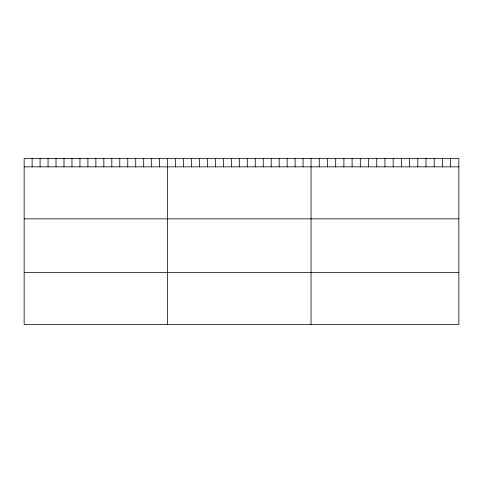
<?xml version="1.0" encoding="UTF-8"?>
<svg xmlns="http://www.w3.org/2000/svg" width="483" height="483" viewBox="0 0 483 483"><rect width="100%" height="100%" fill="white"/><g stroke="black" fill="none" stroke-linecap="round" stroke-linejoin="round"><path stroke-width="0.72" d="M458.85 166.852L458.85 324.461L24.15 324.461L24.15 158.539L458.85 158.539L458.85 166.852L24.15 166.852M24.15 218.859L458.85 218.859M24.15 272.448L458.85 272.448M450.639 158.539L450.639 166.852M442.428 158.539L442.428 166.852M434.217 158.539L434.217 166.852M426.006 158.539L426.006 166.852M417.795 158.539L417.795 166.852M409.584 158.539L409.584 166.852M401.373 158.539L401.373 166.852M393.162 158.539L393.162 166.852M384.951 158.539L384.951 166.852M376.74 158.539L376.74 166.852M368.529 158.539L368.529 166.852M360.318 158.539L360.318 166.852M352.107 158.539L352.107 166.852M343.896 158.539L343.896 166.852M335.685 158.539L335.685 166.852M327.474 158.539L327.474 166.852M319.263 158.539L319.263 166.852M311.052 158.539L311.052 324.461M303.082 158.539L303.082 166.852M295.113 158.539L295.113 166.852M287.144 158.539L287.144 166.852M279.174 158.539L279.174 166.852M271.204 158.539L271.204 166.852M263.235 158.539L263.235 166.852M255.266 158.539L255.266 166.852M247.296 158.539L247.296 166.852M239.326 158.539L239.326 166.852M231.357 158.539L231.357 166.852M223.388 158.539L223.388 166.852M215.418 158.539L215.418 166.852M207.449 158.539L207.449 166.852M199.479 158.539L199.479 166.852M191.51 158.539L191.51 166.852M183.54 158.539L183.54 166.852M175.571 158.539L175.571 166.852M167.601 158.539L167.601 324.461M159.631 158.539L159.631 166.852M151.662 158.539L151.662 166.852M143.692 158.539L143.692 166.852M135.723 158.539L135.723 166.852M127.754 158.539L127.754 166.852M119.784 158.539L119.784 166.852M111.814 158.539L111.814 166.852M103.845 158.539L103.845 166.852M95.876 158.539L95.876 166.852M87.906 158.539L87.906 166.852M79.937 158.539L79.937 166.852M71.967 158.539L71.967 166.852M63.998 158.539L63.998 166.852M56.028 158.539L56.028 166.852M48.058 158.539L48.058 166.852M40.089 158.539L40.089 166.852M32.12 158.539L32.12 166.852"/></g></svg>
